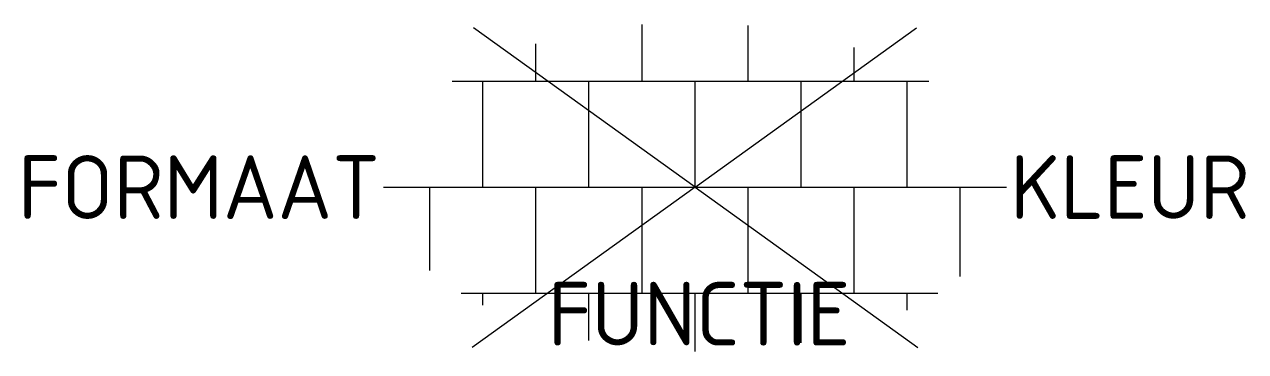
# Model space of a CAD drawing. Extents: x -19 to 15.6, y -4.7 to 4.6.
import ezdxf
from ezdxf.enums import TextEntityAlignment as Align

# ---------------------------------------------------------------- set-up
doc = ezdxf.new("R2010")
doc.units = 0
doc.styles.add('NLCS-ISO', font='NLCS-ISO.ttf')

msp = doc.modelspace()

# ---------------------------------------------------------------- linework, layer by layer
at = {"ltscale": 0.1}
for q in [(-6.264, 4.51), (6.264, 4.51), (-6.307, -4.54), (6.307, -4.54)]:
    msp.add_line((0, 0), q, dxfattribs=at)
for p, q in [((-1.5, 3), (-1.5, 4.605)), ((1.5, 3), (1.5, 4.57)), ((-4.5, 3), (-4.5, 4.056)), ((4.5, 3), (4.5, 3.951)), ((-6.866, 3), (6.616, 3)), ((-6, 0), (-6, 3)), ((-3, 0), (-3, 3)), ((0, 0), (0, 3)), ((3, 0), (3, 3)), ((6, 0), (6, 3)), ((-8.814, 0), (8.814, 0)), ((-7.5, -2.36), (-7.5, 0)), ((-4.5, -3), (-4.5, 0)), ((-1.5, -3), (-1.5, 0)), ((1.5, -3), (1.5, 0)), ((4.5, -3), (4.5, 0)), ((7.5, -2.534), (7.5, 0)), ((-6.616, -3), (6.866, -3)), ((-6, -3.341), (-6, -3)), ((-3, -4.343), (-3, -3)), ((0, -4.655), (0, -3)), ((3, -4.412), (3, -3)), ((6, -3.481), (6, -3))]:
    msp.add_line(p, q)

# ---------------------------------------------------------------- texts
at = {"style": 'NLCS-ISO'}
msp.add_attdef('FORMAAT', text='60x60', height=1.8, dxfattribs=at).set_placement((-8.914, 0), align=Align.MIDDLE_RIGHT)
msp.add_attdef('KLEUR', text='G', height=1.8, dxfattribs=at).set_placement((8.914, 0), align=Align.MIDDLE_LEFT)
at = {"style": 'NLCS-ISO', "flags": 1}
msp.add_attdef('FUNCTIE', text='', height=1.8, dxfattribs=at).set_placement((0.116, -3.585), align=Align.MIDDLE_CENTER)

doc.saveas('drawing.dxf')
